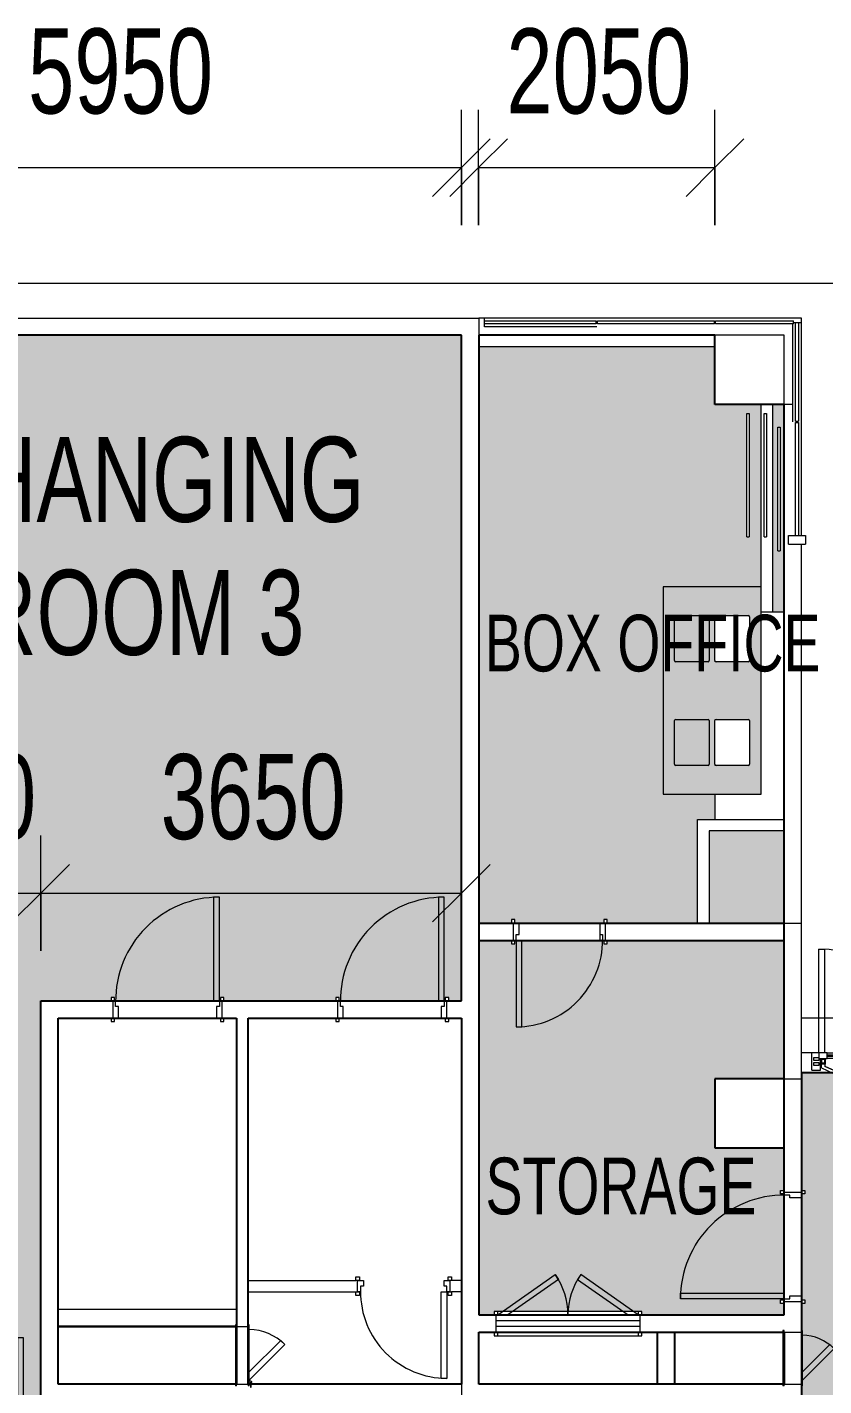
# Model space of a CAD drawing. Header units: millimetres. Extents: x 35540 to 832230, y -10956 to 416550.
# Drawn here: x 46072 to 52984, y 42892 to 54681 of the extents above; entities that cross this region are included whole.
import ezdxf

# ---------------------------------------------------------------- set-up
doc = ezdxf.new("R2010")
doc.units = ezdxf.units.MM
for name, color, linetype, lineweight in [('A-ANNO-DIMS', 211, 'Continuous', 5), ('A-ANNO-DIMS-500', 211, 'Continuous', 5), ('A-AREA-BNDY', 1, 'Continuous', 18), ('A-AREA-IDEN', 2, 'Continuous', 15), ('A-AREA-PATT', 32, 'Continuous', 5), ('A-DOOR', 31, 'Continuous', 5), ('A-DOOR-FRAM', 31, 'Continuous', 15), ('A-FLOR', 192, 'Continuous', 5), ('A-GLAZ-CURT', 52, 'Continuous', 5), ('A-GLAZ-CWMG', 51, 'Continuous', 5), ('A-WALL', 113, 'Continuous', 5), ('Q-CASE', 31, 'Continuous', 5), ('S-COLS', 52, 'Continuous', 5)]:
    doc.layers.add(name, color=color, linetype=linetype, lineweight=lineweight)
doc.styles.add('Arial', font='arial.ttf', dxfattribs={"width": 0.7, "height": 737.649701})
doc.styles.add('Arial_1', font='arial.ttf', dxfattribs={"width": 0.7, "height": 491.766467})
doc.dimstyles.new('Linear_-_1_5mm_Arial', dxfattribs={"dimscale": 304.8, "dimtxt": 750, "dimasz": 1.64042, "dimexe": 1.64042, "dimexo": 0.0625, "dimgap": 0.82021, "dimtad": 1, "dimdec": 0, "dimzin": 0, "dimdsep": 46, "dimtxsty": 'Arial', "dimblk1": 'OBLIQUE', "dimblk2": 'OBLIQUE', "dimsah": 1, "dimcen": 0.09, "dimadec": 0, "dimazin": 0, "dimtfac": 1, "dimtdec": 4, "dimtix": 1, "dimtmove": 0, "dimatfit": 3, "dimfxl": 1.64042, "dimfxlon": 1, "dimtvp": 1, "dimtolj": 1, "dimtzin": 0, "dimarcsym": 2})
doc.dimstyles.new('Linear_-_1_5mm_Arial_1', dxfattribs={"dimscale": 304.8, "dimtxt": 750, "dimasz": 1.64042, "dimexe": 1.64042, "dimexo": 0.0625, "dimgap": 0.82021, "dimtad": 1, "dimdec": 0, "dimzin": 0, "dimdsep": 46, "dimtxsty": 'Arial', "dimblk1": 'OBLIQUE', "dimblk2": 'OBLIQUE', "dimsah": 1, "dimcen": 0.09, "dimadec": 0, "dimazin": 0, "dimtfac": 1, "dimtdec": 4, "dimtix": 1, "dimtmove": 2, "dimatfit": 3, "dimfxl": 1.64042, "dimfxlon": 1, "dimtvp": 1, "dimtolj": 1, "dimtzin": 0, "dimarcsym": 2})

# ---------------------------------------------------------------- blocks, each defined once
blk = doc.blocks.new('DLN-Double Door-AP - _AP08_ 1200 x 2000 _WH_-10331318-G_F U_F_A_')
at = {"layer": 'A-DOOR'}
for p, q in [((625, 75), (-625, 75)), ((-625, 75), (-625, 25)), ((-625, 25), (-625, -25)), ((-625, 25), (625, 25)), ((625, 25), (625, 75)), ((625, -25), (625, 25)), ((-625, -25), (-625, -75)), ((-625, -25), (625, -25)), ((-625, -75), (625, -75)), ((-610, -75), (-110, -425)), ((-82, -384), (-523, -75)), ((82, -384), (523, -75)), ((610, -75), (110, -425)), ((625, -75), (625, -25)), ((-110, -425), (-82, -384)), ((110, -425), (82, -384))]:
    blk.add_line(p, q, dxfattribs=at)
for centre, start, end in [((-610, -75), 325, 359.9926), ((610, -75), 180.0074, 215)]:
    blk.add_arc(centre, 610, start, end, dxfattribs=at)
at = {"layer": 'A-DOOR-FRAM'}
for p, q in [((-610, 105), (-640, 105)), ((-640, 105), (-640, 75)), ((-640, 75), (-625, 75)), ((-610, 75), (-610, 105)), ((610, 105), (610, 75)), ((640, 105), (610, 105)), ((625, 75), (640, 75)), ((640, 75), (640, 105)), ((-625, -75), (-640, -75)), ((-640, -75), (-640, -105)), ((-640, -105), (-610, -105)), ((-610, -105), (-610, -75)), ((610, -75), (610, -105)), ((610, -105), (640, -105)), ((640, -75), (625, -75)), ((640, -105), (640, -75))]:
    blk.add_line(p, q, dxfattribs=at)
at = {"layer": 'A-DOOR-FRAM', "lineweight": 5}
for p, q in [((610, 105), (-610, 105)), ((-610, -105), (610, -105))]:
    blk.add_line(p, q, dxfattribs=at)
blk = doc.blocks.new('DLN-Single Door__X01_ - _M02_ 900 x 2450 _WH_-16935526-G_F U_F_A_')
at = {"layer": 'A-DOOR'}
for p, q in [((-460, 105), (-490, 105)), ((-490, 105), (-490, 75)), ((-490, 75), (-460, 75)), ((-460, 75), (-460, 105)), ((490, 105), (460, 105)), ((460, 105), (460, 75)), ((460, 75), (490, 75)), ((490, 75), (490, 105)), ((-460, -75), (-490, -75)), ((-490, -75), (-490, -105)), ((-490, -105), (-460, -105)), ((-460, -105), (-460, -75)), ((-400, -75), (-450, -75)), ((-450, -75), (-450, -975)), ((-400, -975), (-400, -75)), ((490, -75), (460, -75)), ((460, -75), (460, -105)), ((460, -105), (490, -105)), ((490, -105), (490, -75)), ((-450, -975), (-400, -975))]:
    blk.add_line(p, q, dxfattribs=at)
blk.add_arc((-450, -75), 900, 270, 0.5, dxfattribs=at)
at = {"layer": 'A-DOOR-FRAM'}
for p, q in [((-425, 75), (-475, 75)), ((-475, 75), (-475, -75)), ((-425, -25), (-425, 75)), ((425, 75), (425, -25)), ((475, 75), (425, 75)), ((475, -75), (475, 75)), ((-475, -75), (-450, -75)), ((-450, -75), (-450, -25)), ((-450, -25), (-425, -25)), ((425, -25), (450, -25)), ((450, -25), (450, -75)), ((450, -75), (475, -75))]:
    blk.add_line(p, q, dxfattribs=at)
blk = doc.blocks.new('DLN-Single Door__X01_ - _M01_ 900 x 2450 _WH_-16935535-G_F U_F_A_')
at = {"layer": 'A-DOOR'}
for p, q in [((-460, 105), (-490, 105)), ((-490, 105), (-490, 75)), ((-490, 75), (-460, 75)), ((-460, 75), (-460, 105)), ((490, 105), (460, 105)), ((460, 105), (460, 75)), ((460, 75), (490, 75)), ((490, 75), (490, 105)), ((-460, -75), (-490, -75)), ((-490, -75), (-490, -105)), ((-490, -105), (-460, -105)), ((-460, -105), (-460, -75)), ((-400, -75), (-450, -75)), ((-450, -75), (-450, -975)), ((-400, -975), (-400, -75)), ((490, -75), (460, -75)), ((460, -75), (460, -105)), ((460, -105), (490, -105)), ((490, -105), (490, -75)), ((-450, -975), (-400, -975))]:
    blk.add_line(p, q, dxfattribs=at)
blk.add_arc((-450, -75), 900, 270, 0.5, dxfattribs=at)
at = {"layer": 'A-DOOR-FRAM'}
for p, q in [((-425, 75), (-475, 75)), ((-475, 75), (-475, -75)), ((-425, -25), (-425, 75)), ((425, 75), (425, -25)), ((475, 75), (425, 75)), ((475, -75), (475, 75)), ((-475, -75), (-450, -75)), ((-450, -75), (-450, -25)), ((-450, -25), (-425, -25)), ((425, -25), (450, -25)), ((450, -25), (450, -75)), ((450, -75), (475, -75))]:
    blk.add_line(p, q, dxfattribs=at)
blk = doc.blocks.new('DLN-Single Door__X01_ - _M02a_ 900 x 2450 _WH_-16935525-G_F U_F_A_')
at = {"layer": 'A-DOOR'}
for p, q in [((-450, 975), (-400, 975)), ((-450, 75), (-450, 975)), ((-400, 975), (-400, 75)), ((-490, 105), (-460, 105)), ((-490, 75), (-490, 105)), ((-460, 75), (-490, 75)), ((-460, 105), (-460, 75)), ((-400, 75), (-450, 75)), ((460, 75), (460, 105)), ((460, 105), (490, 105)), ((490, 75), (460, 75)), ((490, 105), (490, 75)), ((-490, -75), (-460, -75)), ((-490, -105), (-490, -75)), ((-460, -105), (-490, -105)), ((-460, -75), (-460, -105)), ((460, -105), (460, -75)), ((460, -75), (490, -75)), ((490, -105), (460, -105)), ((490, -75), (490, -105))]:
    blk.add_line(p, q, dxfattribs=at)
blk.add_arc((-450, 75), 900, 359.5, 90, dxfattribs=at)
at = {"layer": 'A-DOOR-FRAM'}
for p, q in [((-475, 75), (-450, 75)), ((-475, -75), (-475, 75)), ((-450, 75), (-450, 25)), ((-450, 25), (-425, 25)), ((-425, 25), (-425, -75)), ((425, 25), (450, 25)), ((425, -75), (425, 25)), ((450, 75), (475, 75)), ((450, 25), (450, 75)), ((475, 75), (475, -75)), ((-425, -75), (-475, -75)), ((475, -75), (425, -75))]:
    blk.add_line(p, q, dxfattribs=at)
blk = doc.blocks.new('Rectangular Mullion - DLN_75 x 150mm _WD_-STUR_ OPENING Corten-13948696-G_F U_F_A_')
at = {"layer": 'A-GLAZ-CWMG'}
for p, q in [((0, 75), (-75, 75)), ((-75, 75), (-75, -25)), ((0, 75), (0, -75)), ((-60, -75), (0, -75))]:
    blk.add_line(p, q, dxfattribs=at)
blk = doc.blocks.new('DLN-Access Panel__AP01_ - _AP04_ 450 x 650 _WH_-16056297-G_F U_F_A_')
at = {"layer": 'A-DOOR'}
for p, q in [((-265, 50), (-265, 60)), ((265, 60), (-265, 60)), ((-265, 50), (265, 50)), ((265, 50), (265, 60)), ((-240, -70), (-278, -70)), ((-278, -70), (-278, -75)), ((-278, -75), (-240, -75)), ((-265, -60), (-265, -50)), ((265, -50), (-265, -50)), ((-265, -60), (265, -60)), ((-240, -60), (-240, -73)), ((-225, -73), (-225, -60)), ((-215, -60), (93, -368)), ((129, -333), (-144, -60)), ((265, -60), (265, -50)), ((93, -368), (129, -333))]:
    blk.add_line(p, q, dxfattribs=at)
for centre, radius, start, end in [((-233, -73), 7.5, 199.4712, 360), ((-233, -73), 7.5, 180, 0), ((-233, -73), 7.5, 199.4712, 360), ((-233, -73), 7.5, 195, 0), ((-233, -73), 2, 180, 360), ((-233, -73), 2, 180, 360), ((-225, -50), 450, 315, 358.6824)]:
    blk.add_arc(centre, radius, start, end, dxfattribs=at)
at = {"layer": 'A-DOOR-FRAM', "lineweight": 5}
for p, q in [((-250, 50), (-250, -50)), ((250, 50), (250, -50))]:
    blk.add_line(p, q, dxfattribs=at)
blk = doc.blocks.new('DLN-Single Door_XX1 - Single Glazing Door-900 x 2800 _WH_-14454546-G_F U_F_A_')
at = {"layer": 'A-DOOR'}
h = blk.add_hatch(dxfattribs=at)
h.set_pattern_fill('FP_10', color=256, style=0, pattern_type=2)
h.set_pattern_definition([(225, (53389.3, 45707.5), (1237.437, -1237.437), []), (225, (53389.3, 43832.5), (1237.437, -1237.437), [])])
h.paths.add_polyline_path([(375, -25), (-375, -25), (-375, -45), (375, -45)], flags=0)
h.paths.add_polyline_path([(375, -55), (-375, -55), (-375, -75), (375, -75)], flags=0)
for p, q in [((-428, 26), (-431, 26)), ((-431, -16), (-431, 24)), ((-431, 24), (-431, 11)), ((-428, 19), (-428, 57)), ((-428, 23), (-428, 24)), ((-428, 24), (-428, -16)), ((-398, 21), (-428, 21)), ((-428, 21), (-428, 19)), ((-428, 17), (-428, 21)), ((-428, 16), (-428, 20)), ((-398, 19), (-428, 19)), ((-428, 16), (-398, 16)), ((-428, -16), (-428, 15)), ((-398, 15), (-428, 15)), ((-328, 103), (-428, 57)), ((-398, 44), (-398, 19)), ((-394, 26), (-398, 26)), ((-398, -16), (-398, 24)), ((-398, 24), (-398, 23)), ((-398, 19), (-398, 21)), ((-398, 21), (-398, 17)), ((-398, 20), (-398, 16)), ((-398, 15), (-398, -16)), ((-398, 44), (-320, 79)), ((-320, 76), (-398, 41)), ((-394, 11), (-394, 24)), ((-394, 24), (-394, -16)), ((-303, 103), (-328, 103)), ((-320, 79), (-303, 79)), ((-320, 79), (-320, 76)), ((-303, 76), (-320, 76)), ((301, 107), (-303, 107)), ((-303, 107), (-303, 107)), ((-303, 73), (301, 73)), ((301, 104), (301, 106)), ((326, 103), (301, 103)), ((301, 79), (318, 79)), ((318, 76), (301, 76)), ((318, 79), (396, 44)), ((318, 76), (318, 79)), ((396, 41), (318, 76)), ((426, 57), (326, 103)), ((396, 26), (393, 26)), ((393, -16), (393, 24)), ((393, 24), (393, 11)), ((396, 19), (396, 44)), ((396, 23), (396, 24)), ((396, 24), (396, -16)), ((426, 21), (396, 21)), ((396, 19), (396, 21)), ((396, 21), (396, 17)), ((396, 16), (396, 20)), ((426, 19), (396, 19)), ((396, 16), (426, 16)), ((396, -16), (396, 15)), ((426, 15), (396, 15)), ((426, 57), (426, 19)), ((429, 26), (426, 26)), ((426, -16), (426, 24)), ((426, 24), (426, 23)), ((426, 21), (426, 19)), ((426, 17), (426, 21)), ((426, 20), (426, 16)), ((426, 15), (426, -16)), ((429, 11), (429, 24)), ((429, 24), (429, -16)), ((-431, -25), (-431, -16)), ((-431, -16), (-428, -16)), ((-428, -16), (-428, -25)), ((-428, -25), (-428, -16)), ((-428, -16), (-398, -16)), ((-398, -25), (-398, -16)), ((-398, -16), (-394, -16)), ((-398, -16), (-398, -25)), ((-394, -16), (-394, -25)), ((-375, -25), (375, -25)), ((375, -75), (-375, -75)), ((393, -25), (393, -16)), ((393, -16), (396, -16)), ((396, -16), (396, -25)), ((396, -25), (396, -16)), ((396, -16), (426, -16)), ((400, -975), (400, -75)), ((426, -16), (426, -25)), ((426, -25), (426, -16)), ((426, -16), (429, -16)), ((429, -16), (429, -25)), ((450, -75), (450, -975)), ((450, -975), (400, -975))]:
    blk.add_line(p, q, dxfattribs=at)
at = {"layer": 'A-DOOR', "lineweight": 15}
for p, q in [((-375, -25), (-450, -25)), ((-450, -25), (-450, -75)), ((-450, -75), (-375, -75)), ((-375, -75), (-375, -25)), ((375, -45), (-375, -45)), ((-375, -45), (-375, -55)), ((-375, -55), (375, -55)), ((450, -25), (375, -25)), ((375, -25), (375, -75)), ((375, -55), (375, -45)), ((375, -75), (450, -75)), ((450, -75), (450, -25))]:
    blk.add_line(p, q, dxfattribs=at)
at = {"layer": 'A-DOOR', "flags": 128}
for points in [[(-303, 74), (-303, 75), (-303, 77), (-303, 79), (-303, 82), (-303, 85), (-303, 88), (-303, 91), (-303, 94), (-303, 97), (-303, 100), (-303, 102), (-303, 104), (-303, 106), (-303, 107), (-303, 107)], [(-303, 75), (-303, 74), (-303, 73), (-303, 73)], [(-303, 73), (-303, 73), (-303, 74)], [(301, 106), (301, 107), (301, 107)], [(301, 107), (301, 107), (301, 106), (301, 104), (301, 102), (301, 100), (301, 97), (301, 94), (301, 91), (301, 88), (301, 85), (301, 82), (301, 79), (301, 77), (301, 75), (301, 74)], [(301, 73), (301, 73), (301, 74), (301, 75)], [(301, 74), (301, 73), (301, 73)]]:
    blk.add_lwpolyline(points, dxfattribs=at)
at = {"layer": 'A-DOOR'}
blk.add_arc((450, -75), 900, 180.0077, 270, dxfattribs=at)
at = {"layer": 'A-DOOR-FRAM'}
for p, q in [((-445, 33), (-495, 33)), ((-495, 33), (-495, 13)), ((-495, 13), (-445, 13)), ((-445, 13), (-445, 33)), ((495, 33), (445, 33)), ((445, 33), (445, 13)), ((445, 13), (495, 13)), ((495, 13), (495, 33)), ((-445, -12), (-495, -12)), ((-495, -12), (-495, -32)), ((-495, -32), (-445, -32)), ((-445, -32), (-445, -12)), ((495, -12), (445, -12)), ((445, -12), (445, -32)), ((445, -32), (495, -32)), ((495, -32), (495, -12))]:
    blk.add_line(p, q, dxfattribs=at)
blk = doc.blocks.new('DLN-Access Panel__AP12_ - _AP12_ 400 x 1100 _WH_-16942930-G_F U_F_A_')
at = {"layer": 'A-DOOR'}
h = blk.add_hatch(dxfattribs=at)
h.set_pattern_fill('FP_12', color=256, style=0, pattern_type=2)
h.set_pattern_definition([(315, (-43132.5, 52714.3), (1237.437, 1237.437), []), (315, (-41257.5, 52714.3), (1237.437, 1237.437), [])])
h.paths.add_polyline_path([(-240, -85), (240, -85), (240, -75), (-240, -75)], flags=0)
for p, q in [((-240, 75), (-240, 85)), ((240, 85), (-240, 85)), ((-240, 75), (240, 75)), ((240, 75), (240, 85)), ((-240, -85), (-240, -75)), ((240, -75), (-240, -75)), ((-240, -85), (240, -85)), ((-190, -85), (83, -358)), ((118, -322), (-119, -85)), ((240, -85), (240, -75)), ((83, -358), (118, -322))]:
    blk.add_line(p, q, dxfattribs=at)
blk.add_arc((-200, -75), 400, 315, 358.5193, dxfattribs=at)
at = {"layer": 'A-DOOR-FRAM', "lineweight": 5}
for p, q in [((-225, 75), (-225, -75)), ((225, 75), (225, -75))]:
    blk.add_line(p, q, dxfattribs=at)
blk = doc.blocks.new('DLN-Single Door__X01_ - _M09a_ 750 x 2450 _WH_-16935551-G_F U_F_A_')
at = {"layer": 'A-DOOR'}
for p, q in [((-375, 800), (-325, 800)), ((-375, 50), (-375, 800)), ((-325, 800), (-325, 50)), ((-415, 80), (-385, 80)), ((-415, 50), (-415, 80)), ((-385, 50), (-415, 50)), ((-385, 80), (-385, 50)), ((-325, 50), (-375, 50)), ((385, 50), (385, 80)), ((385, 80), (415, 80)), ((415, 50), (385, 50)), ((415, 80), (415, 50)), ((-415, -50), (-385, -50)), ((-415, -80), (-415, -50)), ((-385, -80), (-415, -80)), ((-385, -50), (-385, -80)), ((385, -80), (385, -50)), ((385, -50), (415, -50)), ((415, -80), (385, -80)), ((415, -50), (415, -80))]:
    blk.add_line(p, q, dxfattribs=at)
blk.add_arc((-375, 50), 750, 359.5, 90, dxfattribs=at)
at = {"layer": 'A-DOOR-FRAM'}
for p, q in [((-400, 50), (-375, 50)), ((-400, -50), (-400, 50)), ((-375, 50), (-375, 0)), ((350, 0), (375, 0)), ((350, -50), (350, 0)), ((375, 50), (400, 50)), ((375, 0), (375, 50)), ((400, 50), (400, -50)), ((-350, -50), (-400, -50)), ((-375, 0), (-350, 0)), ((-350, 0), (-350, -50)), ((400, -50), (350, -50))]:
    blk.add_line(p, q, dxfattribs=at)
blk = doc.blocks.new('DLN-Single Door__X01_ - _M09_ 750 x 2450 _WH_-16935555-G_F U_F_A_')
at = {"layer": 'A-DOOR'}
for p, q in [((-385, 105), (-415, 105)), ((-415, 105), (-415, 75)), ((-415, 75), (-385, 75)), ((-385, 75), (-385, 105)), ((415, 105), (385, 105)), ((385, 105), (385, 75)), ((385, 75), (415, 75)), ((415, 75), (415, 105)), ((-385, -75), (-415, -75)), ((-415, -75), (-415, -105)), ((-415, -105), (-385, -105)), ((-385, -105), (-385, -75)), ((-325, -75), (-375, -75)), ((-375, -75), (-375, -825)), ((-325, -825), (-325, -75)), ((415, -75), (385, -75)), ((385, -75), (385, -105)), ((385, -105), (415, -105)), ((415, -105), (415, -75)), ((-375, -825), (-325, -825))]:
    blk.add_line(p, q, dxfattribs=at)
blk.add_arc((-375, -75), 750, 270, 0.5, dxfattribs=at)
at = {"layer": 'A-DOOR-FRAM'}
for p, q in [((-350, 75), (-400, 75)), ((-400, 75), (-400, -75)), ((-350, -25), (-350, 75)), ((350, 75), (350, -25)), ((400, 75), (350, 75)), ((400, -75), (400, 75)), ((-400, -75), (-375, -75)), ((-375, -75), (-375, -25)), ((-375, -25), (-350, -25)), ((350, -25), (375, -25)), ((375, -25), (375, -75)), ((375, -75), (400, -75))]:
    blk.add_line(p, q, dxfattribs=at)
blk = doc.blocks.new('System Panel - _DLN__12_12mm laminated clear glass-15991818-G_F U_F_A_')
at = {"layer": 'A-GLAZ-CURT'}
for p, q in [((-428.75, 12.5), (428.75, 12.5)), ((-428.75, -12.5), (-428.75, 12.5)), ((428.75, -12.5), (428.75, 12.5)), ((428.75, -12.5), (-428.75, -12.5))]:
    blk.add_line(p, q, dxfattribs=at)
blk = doc.blocks.new('System Panel - _DLN__12_12mm laminated clear glass-15642044-G_F U_F_A_')
at = {"layer": 'A-GLAZ-CURT'}
for p, q in [((-491.25, 12.5), (491.25, 12.5)), ((-491.25, -12.5), (-491.25, 12.5)), ((491.25, -12.5), (491.25, 12.5)), ((491.25, -12.5), (-491.25, -12.5))]:
    blk.add_line(p, q, dxfattribs=at)
blk = doc.blocks.new('Rectangular Mullion - DLN_H75 x 25mm _WD_-15991816-G_F U_F_A_')
at = {"layer": 'A-GLAZ-CWMG'}
for p, q in [((52714, 51257), (52714, 52107)), ((52721, 52120), (52739, 52120)), ((52764, 52120), (52789, 52120)), ((52789, 51257), (52789, 52120))]:
    blk.add_line(p, q, dxfattribs=at)
blk = doc.blocks.new('Rectangular Mullion - DLN_75 x 150mm _WD_-STUR_ OPENING-15642042-G_F U_F_A_')
at = {"layer": 'A-GLAZ-CWMG'}
for p, q in [((37.5, 75), (-37.5, 75)), ((-37.5, 75), (-37.5, -75)), ((37.5, 75), (37.5, -75)), ((-37.5, -75), (37.5, -75))]:
    blk.add_line(p, q, dxfattribs=at)
blk = doc.blocks.new('System Panel - _DLN__12_12mm laminated clear glass-15642713-G_F U_F_A_')
at = {"layer": 'A-GLAZ-CURT'}
for p, q in [((-485, 12.5), (485, 12.5)), ((-485, -12.5), (-485, 12.5)), ((485, -12.5), (485, 12.5)), ((485, -12.5), (-485, -12.5))]:
    blk.add_line(p, q, dxfattribs=at)
blk = doc.blocks.new('System Panel - _DLN__12_12mm laminated clear glass-15642714-G_F U_F_A_')
at = {"layer": 'A-GLAZ-CURT'}
for p, q in [((-507.5, 12.5), (507.5, 12.5)), ((-507.5, -12.5), (-507.5, 12.5)), ((507.5, -12.5), (507.5, 12.5)), ((507.5, -12.5), (-507.5, -12.5))]:
    blk.add_line(p, q, dxfattribs=at)
blk = doc.blocks.new('System Panel - _DLN__12_12mm laminated clear glass-15991862-G_F U_F_A_')
at = {"layer": 'A-GLAZ-CURT'}
for p, q in [((-338.5, 12.5), (338.5, 12.5)), ((-338.5, -12.5), (-338.5, 12.5)), ((338.5, -12.5), (338.5, 12.5)), ((338.5, -12.5), (-338.5, -12.5))]:
    blk.add_line(p, q, dxfattribs=at)
blk = doc.blocks.new('Rectangular Mullion - DLN_H75 x 25mm _WD_-15642710-G_F U_F_A_')
at = {"layer": 'A-GLAZ-CWMG'}
for p, q in [((50039, 52132), (50039, 52157)), ((51014, 52157), (50039, 52157)), ((50039, 52082), (50039, 52107)), ((51014, 52082), (50039, 52082))]:
    blk.add_line(p, q, dxfattribs=at)
blk = doc.blocks.new('System Panel - _DLN__10_10mm laminated security glass _superclear_-15643333-G_F U_F_A_')
at = {"layer": 'A-GLAZ-CURT', "lineweight": 15}
for p, q in [((-536, 10), (536, 10)), ((-536, -10), (-536, 10)), ((536, -10), (536, 10)), ((536, -10), (-536, -10))]:
    blk.add_line(p, q, dxfattribs=at)
blk = doc.blocks.new('DLN_Counter Top_C - DLN_Counter Top_C-15994681-G_F U_F_A_')
at = {"layer": 'Q-CASE'}
for p, q in [((-1125, 400), (-1125, 600)), ((675, 600), (-1125, 600)), ((-1093, 0), (-1083, 0)), ((-703, 0), (-693, 0)), ((-192, 0), (-183, 0)), ((197, 0), (207, 0)), ((457, 0), (675, 0))]:
    blk.add_line(p, q, dxfattribs=at)
blk = doc.blocks.new('DIMBLOCK3-G_F U_F_A_')
at = {"layer": 'A-ANNO-DIMS-500'}
for p, q in [((43889, 52963), (43889, 53963)), ((49839, 52963), (49839, 53963)), ((43889, 53463), (44139, 53713)), ((49839, 53463), (50089, 53713)), ((43889, 53463), (43639, 53213)), ((43889, 53463), (49839, 53463)), ((43889, 53463), (43889, 52963)), ((49839, 53463), (49589, 53213)), ((49839, 53463), (49839, 52963))]:
    blk.add_line(p, q, dxfattribs=at)
at = {"layer": 'A-ANNO-DIMS-500', "color": 0, "insert": (46080, 54670), "char_height": 737.6, "width": 1883.08, "attachment_point": 1, "line_spacing_factor": 0.938532, "style": 'Arial'}
blk.add_mtext('5950', dxfattribs=at)
blk = doc.blocks.new('_Oblique')
at = {"color": 0, "linetype": 'ByBlock', "lineweight": -2}
blk.add_line((-0.5, -0.5), (0.5, 0.5), dxfattribs=at)
blk = doc.blocks.new('DIMBLOCK4-G_F U_F_A_')
at = {"layer": 'A-ANNO-DIMS-500'}
for p, q in [((49989, 52963), (49989, 53963)), ((52039, 52963), (52039, 53963)), ((49989, 53463), (50239, 53713)), ((52039, 53463), (52289, 53713)), ((49989, 53463), (49739, 53213)), ((49989, 53463), (52039, 53463)), ((49989, 53463), (49989, 52963)), ((52039, 53463), (51789, 53213)), ((52039, 53463), (52039, 52963))]:
    blk.add_line(p, q, dxfattribs=at)
at = {"layer": 'A-ANNO-DIMS-500', "color": 0, "insert": (50230, 54670), "char_height": 737.6, "width": 1883.08, "attachment_point": 1, "line_spacing_factor": 0.938532, "style": 'Arial'}
blk.add_mtext('2050', dxfattribs=at)
blk = doc.blocks.new('DIMBLOCK20-G_F U_F_A_')
at = {"layer": 'A-ANNO-DIMS-500'}
for p, q in [((43889, 47667), (43889, 46667)), ((43889, 47167), (43889, 47667)), ((46189, 46667), (46189, 47667)), ((43889, 47167), (44139, 47417)), ((46189, 47167), (46439, 47417)), ((43889, 47167), (43639, 46917)), ((43889, 47167), (46189, 47167)), ((46189, 47167), (45939, 46917)), ((46189, 47167), (46189, 46667))]:
    blk.add_line(p, q, dxfattribs=at)
at = {"layer": 'A-ANNO-DIMS-500', "color": 0, "insert": (44545, 48374), "char_height": 737.6, "width": 1883.08, "attachment_point": 1, "line_spacing_factor": 0.938532, "style": 'Arial'}
blk.add_mtext('2300', dxfattribs=at)
blk = doc.blocks.new('DIMBLOCK21-G_F U_F_A_')
at = {"layer": 'A-ANNO-DIMS-500'}
for p, q in [((46189, 46667), (46189, 47667)), ((49839, 47667), (49839, 46667)), ((49839, 47167), (49839, 47667)), ((46189, 47167), (46439, 47417)), ((49839, 47167), (50089, 47417)), ((46189, 47167), (45939, 46917)), ((46189, 47167), (49839, 47167)), ((46189, 47167), (46189, 46667)), ((49839, 47167), (49589, 46917))]:
    blk.add_line(p, q, dxfattribs=at)
at = {"layer": 'A-ANNO-DIMS-500', "color": 0, "insert": (47230, 48374), "char_height": 737.6, "width": 1883.08, "attachment_point": 1, "line_spacing_factor": 0.938532, "style": 'Arial'}
blk.add_mtext('3650', dxfattribs=at)

msp = doc.modelspace()

# ---------------------------------------------------------------- hatches: boundary and pattern name
at = {"layer": 'A-AREA-PATT'}
h = msp.add_hatch(color=231, dxfattribs=at)
h.paths.add_polyline_path([(46089.3, 42407.5), (46189.3, 42407.5), (46189.3, 46232.5), (46799.3, 46232.5), (46799.3, 46262.5), (46829.3, 46262.5), (46829.3, 46232.5), (47749.3, 46232.5), (47749.3, 46262.5), (47779.3, 46262.5), (47779.3, 46232.5), (48749.3, 46232.5), (48749.3, 46262.5), (48779.3, 46262.5), (48779.3, 46232.5), (49699.3, 46232.5), (49699.3, 46262.5), (49729.3, 46262.5), (49729.3, 46232.5), (49839.3, 46232.5), (49839.3, 52007.5), (43889.3, 52003.8), (43889.3, 42407.5), (45099.3, 42407.5), (45099.3, 42437.5), (45129.3, 42437.5), (45129.3, 42407.5), (46049.3, 42407.5), (46049.3, 42437.5), (46079.3, 42437.5), (46079.3, 42407.5)], flags=0)
h.paths.add_polyline_path([(44915.7, 42536.3), (44070.5, 42536.3), (44070.5, 43036.3), (45070.5, 43036.3), (45070.5, 42536.3), (44930.4, 42536.3)], flags=0)
h = msp.add_hatch(color=231, dxfattribs=at)
h.paths.add_polyline_path([(52639.3, 46907.5), (52639.3, 47707.5), (51989.3, 47707.5), (51989.3, 46907.5), (52039.3, 46907.5)], flags=0)
h.paths.add_polyline_path([(49989.3, 46907.5), (50274.3, 46907.5), (50274.3, 46937.5), (50304.3, 46937.5), (50304.3, 46907.5), (51074.3, 46907.5), (51074.3, 46937.5), (51104.3, 46937.5), (51104.3, 46907.5), (51889.3, 46907.5), (51889.3, 47807.5), (52039.3, 47807.5), (52039.3, 48025.5), (52439.3, 48025.5), (52439.3, 51407.5), (52039.3, 51407.5), (52039.3, 51907.5), (49989.3, 51907.5), (49989.3, 47491.8)], flags=0)
h.paths.add_polyline_path([(52039.3, 48275.4), (52039.3, 48675), (52338, 48670.4), (52339.3, 48665.4), (52334.3, 48276.7), (52329.3, 48275.4), (52049.3, 48275.4)], flags=0)
h.paths.add_polyline_path([(52049.3, 49175.4), (52039.3, 49175.7), (52039.3, 49575.4), (52338, 49570.4), (52339.3, 49565.4), (52334.3, 49176.7), (52329.3, 49175.4), (52141.1, 49175.4)], flags=0)
h.paths.add_polyline_path([(52606.3, 49607.5), (52639.3, 49607.5), (52639.3, 51407.5), (52539.3, 51407.5), (52539.3, 49607.5), (52599.3, 49607.5)], flags=0)
h.paths.add_polyline_path([(52586.3, 50137.5), (52586.3, 51210), (52606.3, 51210), (52606.3, 50137.5), (52599.3, 50137.5)], flags=0)
h.paths.add_polyline_path([(52331.9, 50257.5), (52316.3, 50257.5), (52316.3, 51330), (52336.3, 51330), (52334.3, 50257.5)], flags=0)
msp.add_hatch(color=231, dxfattribs=at).paths.add_polyline_path([(50124.3, 43507.5), (50124.3, 43537.5), (51404.3, 43537.5), (51404.3, 43507.5), (52639.3, 43507.5), (52639.3, 43607.5), (52609.3, 43607.5), (52609.3, 43637.5), (52639.3, 43637.5), (52639.3, 44557.5), (52609.3, 44557.5), (52609.3, 44587.5), (52639.3, 44587.5), (52639.3, 44957.5), (52039.3, 44957.5), (52039.3, 45557.5), (52639.3, 45557.5), (52639.3, 46757.5), (51104.3, 46757.5), (51104.3, 46727.5), (51074.3, 46727.5), (51074.3, 46757.5), (50304.3, 46757.5), (50304.3, 46727.5), (50274.3, 46727.5), (50274.3, 46757.5), (49989.3, 46757.5), (49989.3, 43507.5), (50039.3, 43507.5)], flags=0)
h = msp.add_hatch(color=231, dxfattribs=at)
h.paths.add_polyline_path([(62529.3, 31607.5), (63139.3, 31607.5), (63139.3, 34407.5), (62688.9, 34407.5), (62688.9, 34507.5), (62843.9, 34507.5), (62843.9, 34522.5), (62788.9, 34522.5), (62788.9, 34562.5), (63139.3, 34562.5), (63139.3, 36652.5), (63127.3, 36652.5), (63127.3, 36139.5), (63121.3, 36140.4), (63121.3, 36652.5), (62788.9, 36652.5), (62788.9, 36692.5), (62843.9, 36692.5), (62843.9, 36707.5), (62688.9, 36707.5), (62688.9, 36807.5), (63121.3, 36807.5), (63121.3, 37139.5), (63139.3, 37139.5), (63139.3, 40754), (62938.8, 40754), (62938.8, 40904), (63139.3, 40904), (63139.3, 40965.4), (62938.8, 40965.4), (62938.8, 41115.4), (63139.3, 41115.4), (63139.3, 41185.4), (62938.8, 41185.4), (62938.8, 41335.4), (63139.3, 41335.4), (63139.3, 41481), (63083.8, 41384.8), (62953.9, 41459.8), (63139.3, 41781), (63139.3, 42380.4), (63058.7, 42380.4), (63058.7, 43380.4), (63139.3, 43380.4), (63139.3, 45607.5), (60131.8, 45607.5), (60131.8, 45547.5), (60096.8, 45547.5), (60096.8, 45607.5), (59831.8, 45607.5), (59831.8, 45547.5), (59796.8, 45547.5), (59796.8, 45607.5), (58131.8, 45607.5), (58131.8, 45547.5), (58096.8, 45547.5), (58096.8, 45607.5), (57831.8, 45607.5), (57831.8, 45547.5), (57796.8, 45547.5), (57796.8, 45607.5), (56131.8, 45607.5), (56131.8, 45547.5), (56096.8, 45547.5), (56096.8, 45607.5), (55831.8, 45607.5), (55831.8, 45547.5), (55796.8, 45547.5), (55796.8, 45607.5), (53691.8, 45601.8), (53418.2, 45601.7), (52789.3, 45607.5), (52789.3, 44587.5), (52819.3, 44587.5), (52819.3, 44557.5), (52789.3, 44557.5), (52789.3, 43637.5), (52819.3, 43637.5), (52819.3, 43607.5), (52789.3, 43607.5), (52789.3, 43372.5), (52799.3, 43372.5), (52799.3, 42892.5), (52789.3, 42892.5), (52789.3, 33897.5), (52819.3, 33897.5), (52819.3, 33867.5), (52789.3, 33867.5), (52789.3, 31847.5), (52819.3, 31847.5), (52819.3, 31817.5), (52789.3, 31817.5), (52789.3, 31607.5), (60449.3, 31607.5), (60449.3, 31637.5), (60479.3, 31637.5), (60479.3, 31607.5), (62499.3, 31607.5), (62499.3, 31637.5), (62529.3, 31637.5)], flags=0)
h.paths.add_polyline_path([(63127.3, 36807.5), (63139.3, 36807.5), (63139.3, 37133.5), (63127.3, 37133.5), (63127.3, 36817.5)], flags=0)

# ---------------------------------------------------------------- linework, layer by layer
at = {"layer": 'A-AREA-BNDY', "color": 7, "lineweight": 25}
for p, q in [((49839.3, 52007.5), (43889.3, 52007.5)), ((49839.3, 46232.5), (49839.3, 52007.5)), ((52039.3, 52007.5), (49989.3, 52007.5)), ((49989.3, 52007.5), (49989.3, 43507.5)), ((52039.3, 51407.5), (52039.3, 52007.5)), ((52639.3, 51407.5), (52039.3, 51407.5)), ((52639.3, 43507.5), (52639.3, 51407.5)), ((49989.3, 46907.5), (52639.3, 46907.5)), ((49989.3, 46757.5), (52639.3, 46757.5)), ((46189.3, 42407.5), (46189.3, 46232.5)), ((46189.3, 46232.5), (49839.3, 46232.5)), ((46339.3, 46082.5), (47889.3, 46082.5)), ((46339.3, 43407.5), (46339.3, 46082.5)), ((47889.3, 46082.5), (47889.3, 43407.5)), ((47989.3, 46082.5), (49839.3, 46082.5)), ((47989.3, 42907.5), (47989.3, 46082.5)), ((49839.3, 46082.5), (49839.3, 42907.5)), ((52639.3, 45557.5), (52039.3, 45557.5)), ((52039.3, 45557.5), (52039.3, 44957.5)), ((52789.3, 45607.5), (52789.3, 31607.5)), ((63139.3, 45607.5), (52789.3, 45607.5)), ((52039.3, 44957.5), (52639.3, 44957.5)), ((49989.3, 43507.5), (52639.3, 43507.5)), ((47889.3, 43407.5), (46339.3, 43407.5)), ((46339.3, 43407.5), (47889.3, 43407.5)), ((46339.3, 42907.5), (46339.3, 43407.5)), ((47889.3, 43407.5), (47889.3, 42907.5)), ((49989.3, 43357.5), (52639.3, 43357.5)), ((49989.3, 42907.5), (49989.3, 43357.5)), ((51539.3, 43357.5), (51539.3, 42907.5)), ((51689.3, 43357.5), (51689.3, 42907.5)), ((52639.3, 43357.5), (52639.3, 42907.5)), ((47889.3, 42907.5), (46339.3, 42907.5)), ((49839.3, 42907.5), (47989.3, 42907.5)), ((52639.3, 42907.5), (49989.3, 42907.5))]:
    msp.add_line(p, q, dxfattribs=at)
at = {"layer": 'A-FLOR'}
for p, q in [((53089.3, 52457.5), (37843.9, 52457.5)), ((50039.3, 52157.5), (49989.3, 52157.5)), ((52789.3, 52157.5), (51014.3, 52157.5)), ((52789.3, 51407.5), (52789.3, 52157.5)), ((52713.8, 51407.5), (52639.3, 51407.5)), ((52789.3, 50270), (52789.3, 51407.5)), ((52789.3, 46907.5), (52789.3, 50195)), ((51589.3, 49825.5), (51589.3, 48025.5)), ((52439.3, 49825.5), (51589.3, 49825.5)), ((52439.3, 48025.5), (52439.3, 49825.5)), ((51689.3, 49185.4), (51689.3, 49565.4)), ((51699.3, 49575.4), (51979.3, 49575.4)), ((51989.3, 49565.4), (51989.3, 49185.4)), ((52039.3, 49185.4), (52039.3, 49565.4)), ((52049.3, 49575.4), (52329.3, 49575.4)), ((52339.3, 49565.4), (52339.3, 49185.4)), ((51979.3, 49175.4), (51699.3, 49175.4)), ((52329.3, 49175.4), (52049.3, 49175.4)), ((51689.3, 48285.4), (51689.3, 48665.4)), ((51699.3, 48675.4), (51979.3, 48675.4)), ((51989.3, 48665.4), (51989.3, 48285.4)), ((52039.3, 48285.4), (52039.3, 48665.4)), ((52049.3, 48675.4), (52329.3, 48675.4)), ((52339.3, 48665.4), (52339.3, 48285.4)), ((51979.3, 48275.4), (51699.3, 48275.4)), ((52329.3, 48275.4), (52049.3, 48275.4)), ((51589.3, 48025.5), (52439.3, 48025.5)), ((50339.3, 46907.5), (51039.3, 46907.5)), ((51039.3, 46807.5), (51039.3, 46757.5)), ((51064.3, 46757.5), (50314.3, 46757.5)), ((51039.3, 46757.5), (51064.3, 46757.5)), ((46839.3, 46232.5), (47739.3, 46232.5)), ((48789.3, 46232.5), (49689.3, 46232.5)), ((49664.3, 46082.5), (48814.3, 46082.5)), ((62839.3, 46082.5), (52789.3, 46082.5)), ((52879.3, 45782.5), (52789.3, 45782.5)), ((52639.3, 43647.5), (52639.3, 44547.5)), ((52789.3, 44522.5), (52789.3, 43672.5))]:
    msp.add_line(p, q, dxfattribs=at)
for centre, start, end in [((51699.3, 49565.4), 90, 180), ((51979.3, 49565.4), 0, 90), ((52049.3, 49565.4), 90, 180), ((52329.3, 49565.4), 0, 90), ((51699.3, 49185.4), 180, 270), ((51979.3, 49185.4), 270, 0), ((52049.3, 49185.4), 180, 270), ((52329.3, 49185.4), 270, 0), ((51699.3, 48665.4), 90, 180), ((51979.3, 48665.4), 0, 90), ((52049.3, 48665.4), 90, 180), ((52329.3, 48665.4), 0, 90), ((51699.3, 48285.4), 180, 270), ((51979.3, 48285.4), 270, 0), ((52049.3, 48285.4), 180, 270), ((52329.3, 48285.4), 270, 0)]:
    msp.add_arc(centre, 10, start, end, dxfattribs=at)
at = {"layer": 'A-WALL', "lineweight": 18}
for p, q in [((37639.3, 52157.5), (49989.3, 52157.5)), ((49989.3, 52157.5), (49989.3, 46907.5)), ((49839.3, 52007.5), (43889.3, 52007.5)), ((49839.3, 46232.5), (49839.3, 52007.5)), ((51889.3, 46907.5), (51889.3, 47807.5)), ((51889.3, 47807.5), (52639.3, 47807.5)), ((52639.3, 47707.5), (52639.3, 47807.5)), ((51989.3, 47707.5), (51989.3, 46907.5)), ((52639.3, 47707.5), (51989.3, 47707.5)), ((50274.3, 46907.5), (49989.3, 46907.5)), ((51104.3, 46907.5), (51889.3, 46907.5)), ((51989.3, 46907.5), (52789.3, 46907.5)), ((52789.3, 45557.5), (52789.3, 46907.5)), ((49989.3, 46757.5), (49989.3, 43507.5)), ((49989.3, 46757.5), (50274.3, 46757.5)), ((52639.3, 46757.5), (51104.3, 46757.5)), ((52639.3, 46757.5), (52639.3, 45557.5)), ((46189.3, 46232.5), (46799.3, 46232.5)), ((46189.3, 42907.5), (46189.3, 46232.5)), ((48749.3, 46232.5), (47779.3, 46232.5)), ((49839.3, 46232.5), (49729.3, 46232.5)), ((46339.3, 46082.5), (46799.3, 46082.5)), ((46339.3, 46082.5), (46339.3, 43557.5)), ((47779.3, 46082.5), (47889.3, 46082.5)), ((47889.3, 43557.5), (47889.3, 46082.5)), ((47989.3, 46082.5), (48749.3, 46082.5)), ((47989.3, 43807.5), (47989.3, 46082.5)), ((49839.3, 46082.5), (49729.3, 46082.5)), ((49839.3, 43807.5), (49839.3, 46082.5)), ((52639.3, 45557.5), (52639.3, 44587.5)), ((52639.3, 45557.5), (52789.3, 45557.5)), ((52789.3, 45557.5), (52789.3, 44587.5)), ((47989.3, 43807.5), (48924.3, 43807.5)), ((49839.3, 43807.5), (49754.3, 43807.5)), ((47989.3, 43422.5), (47989.3, 43707.5)), ((47989.3, 43707.5), (48924.3, 43707.5)), ((49839.3, 43707.5), (49754.3, 43707.5)), ((49839.3, 43707.5), (49839.3, 42757.5)), ((46339.3, 43557.5), (47889.3, 43557.5)), ((49989.3, 43507.5), (50124.3, 43507.5)), ((52639.3, 43507.5), (51404.3, 43507.5)), ((52639.3, 43507.5), (52639.3, 43607.5)), ((52789.3, 43372.5), (52789.3, 43607.5)), ((46339.3, 43407.5), (46339.3, 42907.5)), ((47879.3, 43407.5), (46339.3, 43407.5)), ((49989.3, 43357.5), (49989.3, 42907.5)), ((50124.3, 43357.5), (49989.3, 43357.5)), ((51404.3, 43357.5), (51539.3, 43357.5)), ((51539.3, 42907.5), (51539.3, 43357.5)), ((51689.3, 43357.5), (52629.3, 43357.5)), ((51689.3, 43357.5), (51689.3, 42907.5)), ((46189.3, 42407.5), (46189.3, 42907.5)), ((46339.3, 42907.5), (47879.3, 42907.5)), ((47999.3, 42907.5), (48009.3, 42907.5)), ((48014.3, 42907.5), (49839.3, 42907.5)), ((49989.3, 42907.5), (51539.3, 42907.5)), ((51689.3, 42907.5), (52629.3, 42907.5))]:
    msp.add_line(p, q, dxfattribs=at)
at = {"layer": 'A-WALL'}
for p, q in [((49989.3, 52007.5), (52039.3, 52007.5)), ((52039.3, 51907.5), (49989.3, 51907.5)), ((52439.3, 49825.5), (52439.3, 51407.5)), ((52539.3, 51407.5), (52539.3, 49607.5))]:
    msp.add_line(p, q, dxfattribs=at)
at = {"layer": 'S-COLS', "color": 253, "lineweight": 20}
for p, q in [((52639.3, 52007.5), (52039.3, 52007.5)), ((52039.3, 52007.5), (52039.3, 51407.5)), ((52639.3, 51407.5), (52639.3, 52007.5)), ((52639.3, 51407.5), (52039.3, 51407.5)), ((52639.3, 45557.5), (52039.3, 45557.5)), ((52039.3, 45557.5), (52039.3, 44957.5)), ((52639.3, 44957.5), (52639.3, 45557.5)), ((52639.3, 44957.5), (52039.3, 44957.5))]:
    msp.add_line(p, q, dxfattribs=at)

# ---------------------------------------------------------------- block references
at = {"layer": 'A-DOOR'}
for name, p, rotation in [('DLN-Single Door__X01_ - _M01_ 900 x 2450 _WH_-16935535-G_F U_F_A_', (47289.3, 46157.5), 180), ('DLN-Single Door__X01_ - _M01_ 900 x 2450 _WH_-16935535-G_F U_F_A_', (49239.3, 46157.5), 180), ('DLN-Single Door_XX1 - Single Glazing Door-900 x 2800 _WH_-14454546-G_F U_F_A_', (53389.3, 45707.5), 180), ('DLN-Single Door__X01_ - _M02a_ 900 x 2450 _WH_-16935525-G_F U_F_A_', (52714.3, 44097.5), 90), ('DLN-Double Door-AP - _AP08_ 1200 x 2000 _WH_-10331318-G_F U_F_A_', (50764.3, 43432.5), 180), ('DLN-Single Door__X01_ - _M09a_ 750 x 2450 _WH_-16935551-G_F U_F_A_', (49339.3, 43757.5), 180), ('DLN-Access Panel__AP01_ - _AP04_ 450 x 650 _WH_-16056297-G_F U_F_A_', (47939.3, 43157.5), 89.99999999999997), ('DLN-Single Door__X01_ - _M02_ 900 x 2450 _WH_-16935526-G_F U_F_A_', (45589.3, 42332.5), 180), ('DLN-Access Panel__AP12_ - _AP12_ 400 x 1100 _WH_-16942930-G_F U_F_A_', (52714.3, 43132.5), 90)]:
    msp.add_blockref(name, p, dxfattribs=dict(at, rotation=rotation))
msp.add_blockref('DLN-Single Door__X01_ - _M09_ 750 x 2450 _WH_-16935555-G_F U_F_A_', (50689.3, 46832.5), dxfattribs=at)
at = {"layer": 'A-GLAZ-CURT'}
for name, p in [('System Panel - _DLN__12_12mm laminated clear glass-15642713-G_F U_F_A_', (50524.3, 52120)), ('System Panel - _DLN__12_12mm laminated clear glass-15642714-G_F U_F_A_', (51526.8, 52120)), ('System Panel - _DLN__12_12mm laminated clear glass-15991862-G_F U_F_A_', (52382.8, 52120))]:
    msp.add_blockref(name, p, dxfattribs=at)
at = {"layer": 'A-GLAZ-CURT', "rotation": 270}
for name, p in [('System Panel - _DLN__12_12mm laminated clear glass-15991818-G_F U_F_A_', (52751.3, 51691.2)), ('System Panel - _DLN__12_12mm laminated clear glass-15642044-G_F U_F_A_', (52751.3, 50761.2))]:
    msp.add_blockref(name, p, dxfattribs=at)
at = {"layer": 'A-GLAZ-CURT', "lineweight": 15, "rotation": 270}
for p in [(52326.3, 50793.7), (52476.3, 50793.7), (52596.3, 50673.7)]:
    msp.add_blockref('System Panel - _DLN__10_10mm laminated security glass _superclear_-15643333-G_F U_F_A_', p, dxfattribs=at)
at = {"layer": 'A-GLAZ-CWMG'}
for name in ['Rectangular Mullion - DLN_H75 x 25mm _WD_-15642710-G_F U_F_A_', 'Rectangular Mullion - DLN_H75 x 25mm _WD_-15991816-G_F U_F_A_']:
    msp.add_blockref(name, (0, 0), dxfattribs=at)
at = {"layer": 'A-GLAZ-CWMG', "extrusion": (0, 0, -1), "rotation": 270}
msp.add_blockref('Rectangular Mullion - DLN_75 x 150mm _WD_-STUR_ OPENING-15642042-G_F U_F_A_', (-52751.3, 50232.5), dxfattribs=at)
at = {"layer": 'A-GLAZ-CWMG', "rotation": 180}
msp.add_blockref('Rectangular Mullion - DLN_75 x 150mm _WD_-STUR_ OPENING Corten-13948696-G_F U_F_A_', (52879.3, 45707.5), dxfattribs=at)
at = {"layer": 'Q-CASE', "rotation": 270.0000000000001}
msp.add_blockref('DLN_Counter Top_C - DLN_Counter Top_C-15994681-G_F U_F_A_', (52039.3, 48482.8), dxfattribs=at)

# ---------------------------------------------------------------- texts
at = {"layer": 'A-AREA-IDEN', "lineweight": 5, "attachment_point": 2, "line_spacing_factor": 0.938532}
for s, insert, char_height, width, style in [('CHANGING\\PROOM 3', (47054.7, 51126.4), 737.65, 4581, 'Arial'), ('BOX OFFICE', (51499.1, 49582.8), 491.77, 3438, 'Arial_1'), ('STORAGE', (51224.1, 44872.7), 491.77, 2778, 'Arial_1')]:
    msp.add_mtext(s, dxfattribs=dict(at, insert=insert, char_height=char_height, width=width, style=style))

# ---------------------------------------------------------------- dimensions: what is measured, and where the dimension line sits
at = {"layer": 'A-ANNO-DIMS'}
for base, p1, p2, override, picture, middle in [((49839.3, 53463.3), (43889.3, 52963.3), (49839.3, 52963.3), {"dimpost": '<>', "dimfxl": 5950.000001}, 'DIMBLOCK3-G_F U_F_A_', (46864.3, 54089.9)), ((52039.3, 53463.3), (49989.3, 52963.3), (52039.3, 52963.3), {"dimpost": '<>', "dimfxl": 2050.000001}, 'DIMBLOCK4-G_F U_F_A_', (51014.3, 54089.9)), ((49839.3, 47166.7), (46189.3, 46666.7), (49839.3, 47666.7), {"dimpost": '<>', "dimfxl": 3784.507894}, 'DIMBLOCK21-G_F U_F_A_', (48014.3, 47793.6))]:
    dim = msp.add_linear_dim(base=base, p1=p1, p2=p2, dimstyle='Linear_-_1_5mm_Arial', override=override, dxfattribs=at)
    dim.commit()
    dim.dimension.update_dxf_attribs({"geometry": picture, "text_midpoint": middle})
dim = msp.add_linear_dim(base=(46189.3, 47166.7), p1=(43889.3, 47666.7), p2=(46189.3, 46666.7), dimstyle='Linear_-_1_5mm_Arial_1', override={"dimpost": '<>', "dimfxl": 2507.987242}, dxfattribs=at)
dim.commit()
dim.dimension.update_dxf_attribs({"geometry": 'DIMBLOCK20-G_F U_F_A_', "text_midpoint": (45486.3, 47881.8), "dimtype": 160})

doc.saveas('drawing.dxf')
